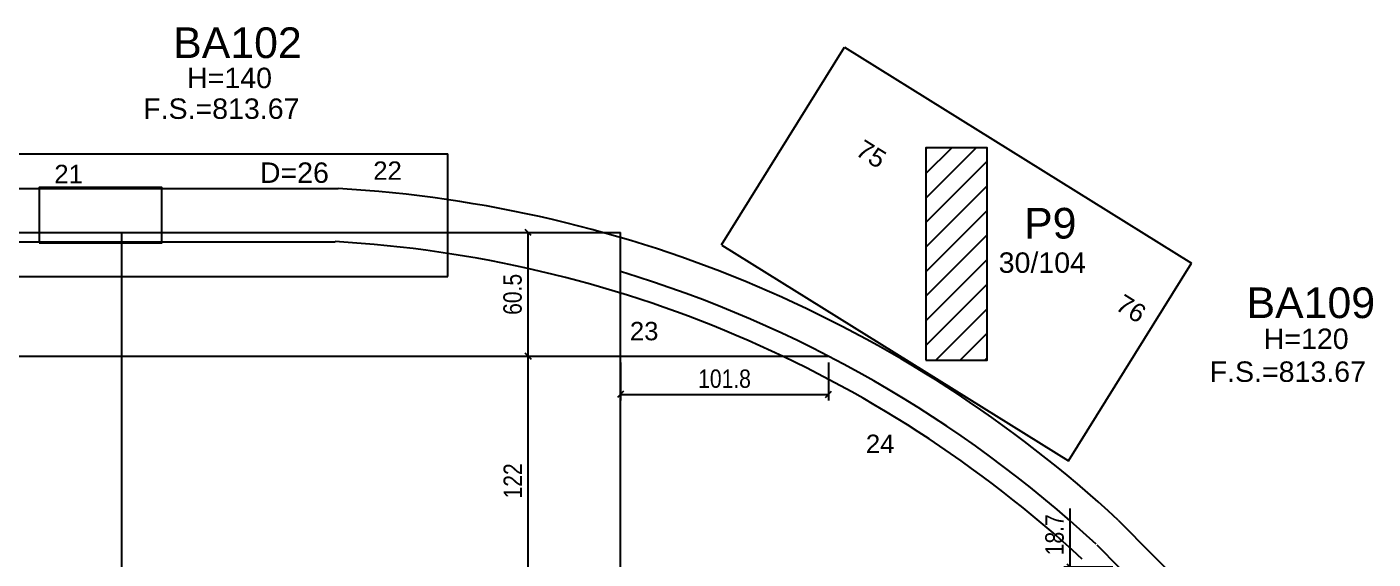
# Model space of a CAD drawing. Header units: millimetres. Extents: x 2897 to 8569, y 1951 to 3650.
# Drawn here: x 7829 to 8488, y 2981 to 3241 of the extents above; entities that cross this region are included whole.
import ezdxf

# ---------------------------------------------------------------- set-up
doc = ezdxf.new("R2010")
doc.units = ezdxf.units.MM
for name, color, linetype in [('1', 1, 'Continuous'), ('3', 3, 'Continuous'), ('4', 4, 'Continuous'), ('7', 7, 'Continuous'), ('Painéis', 200, 'Continuous')]:
    doc.layers.add(name, color=color, linetype=linetype)
doc.styles.add('COTA TECNICA-50', font='techl___.ttf', dxfattribs={"height": 9})
doc.styles.get("Standard").update_dxf_attribs({"font": 'arial.ttf'})
doc.dimstyles.new('COTA PAINEL-50', dxfattribs={"dimtxt": 9, "dimasz": 3, "dimexe": 3, "dimexo": 3, "dimgap": 3, "dimtad": 1, "dimdec": 1, "dimzin": 12, "dimdsep": 46, "dimtxsty": 'COTA TECNICA-50', "dimblk1": 'OBLIQUE', "dimblk2": 'OBLIQUE', "dimsah": 1, "dimcen": 0.9, "dimclrd": 4, "dimclre": 4, "dimclrt": 240, "dimadec": 1, "dimazin": 3, "dimtfac": 1, "dimtdec": 1, "dimtmove": 0, "dimatfit": 3, "dimfxl": 1, "dimtolj": 1, "dimtzin": 12, "dimarcsym": 0})

# ---------------------------------------------------------------- blocks, each defined once
blk = doc.blocks.new('_Oblique')
at = {"color": 0, "linetype": 'ByBlock', "lineweight": -2}
blk.add_line((-0.5, -0.5), (0.5, 0.5), dxfattribs=at)
blk = doc.blocks.new('*D298')
at = {"layer": 'Defpoints', "color": 0, "transparency": 16777216}
for p in [(8339.857128718879, 2976.588473815469), (8363.811787831775, 2976.588473815469), (8363.811787831775, 2957.850019877808)]:
    blk.add_point(p, dxfattribs=at)
at = {"layer": 'Painéis', "color": 4, "lineweight": -2, "transparency": 16777216}
for p, q in [((8339.857128718879, 2976.588473815469), (8339.857128718879, 3005.41742118389)), ((8360.811787831775, 2976.588473815469), (8336.857128718879, 2976.588473815469)), ((8339.857128718879, 2957.850019877808), (8339.857128718879, 2976.588473815469)), ((8360.811787831775, 2957.850019877808), (8336.857128718879, 2957.850019877808))]:
    blk.add_line(p, q, dxfattribs=at)
at = {"layer": 'Painéis', "color": 4, "lineweight": -2, "transparency": 16777216, "xscale": 3, "yscale": 3, "zscale": 3}
for p, rotation in [((8339.857128718879, 2976.588473815469), 90), ((8339.857128718879, 2957.850019877808), 270)]:
    blk.add_blockref('_Oblique', p, dxfattribs=dict(at, rotation=rotation))
at = {"layer": 'Painéis', "color": 240, "transparency": 16777216, "insert": (8332.271602403087, 2992.502947499676), "char_height": 9, "attachment_point": 5, "rotation": 90, "style": 'COTA TECNICA-50'}
blk.add_mtext('\\A1;18.7', dxfattribs=at)
blk = doc.blocks.new('*D299')
at = {"layer": 'Defpoints', "color": 0, "transparency": 16777216}
for p in [(8119.811787831771, 3079.850019877808), (8221.640599953142, 3079.850019877807), (8221.640599953142, 3061.190249656998)]:
    blk.add_point(p, dxfattribs=at)
at = {"layer": 'Painéis', "color": 4, "lineweight": -2, "transparency": 16777216}
for p, q in [((8119.811787831771, 3076.850019877808), (8119.811787831771, 3058.190249656997)), ((8221.640599953142, 3076.850019877807), (8221.640599953142, 3058.190249656997)), ((8119.811787831771, 3061.190249656998), (8221.640599953142, 3061.190249656998))]:
    blk.add_line(p, q, dxfattribs=at)
at = {"layer": 'Painéis', "color": 4, "lineweight": -2, "transparency": 16777216, "xscale": 3, "yscale": 3, "zscale": 3, "rotation": 180}
blk.add_blockref('_Oblique', (8119.811787831771, 3061.190249656998), dxfattribs=at)
at = {"layer": 'Painéis', "color": 4, "lineweight": -2, "transparency": 16777216, "xscale": 3, "yscale": 3, "zscale": 3}
blk.add_blockref('_Oblique', (8221.640599953142, 3061.190249656998), dxfattribs=at)
at = {"layer": 'Painéis', "color": 240, "transparency": 16777216, "insert": (8170.726193892457, 3068.802091762261), "char_height": 9, "attachment_point": 5, "style": 'COTA TECNICA-50'}
blk.add_mtext('\\A1;101.8', dxfattribs=at)
blk = doc.blocks.new('*D53')
at = {"layer": 'Defpoints', "color": 0, "transparency": 16777216}
for p in [(8074.634095853211, 3079.850019877809), (8074.634095853243, 3079.850019877809), (8074.634095853211, 2957.850019877808)]:
    blk.add_point(p, dxfattribs=at)
at = {"layer": 'Painéis', "color": 4, "lineweight": -2, "transparency": 16777216}
blk.add_line((8074.634095853243, 2957.850019877808), (8074.634095853243, 3079.850019877809), dxfattribs=at)
at = {"layer": 'Painéis', "color": 4, "lineweight": -2, "transparency": 16777216, "xscale": 3, "yscale": 3, "zscale": 3}
for p, rotation in [((8074.634095853243, 3079.850019877809), 90), ((8074.634095853243, 2957.850019877808), 270)]:
    blk.add_blockref('_Oblique', p, dxfattribs=dict(at, rotation=rotation))
at = {"layer": 'Painéis', "color": 240, "transparency": 16777216, "insert": (8067.081464274293, 3018.850019877805), "char_height": 9, "attachment_point": 5, "rotation": 90, "style": 'COTA TECNICA-50'}
blk.add_mtext('\\A1;122', dxfattribs=at)
blk = doc.blocks.new('*D54')
at = {"layer": 'Defpoints', "color": 0, "transparency": 16777216}
for p in [(8074.634095853211, 3140.350019877809), (8074.63409585325, 3140.350019877809), (8074.634095853211, 3079.850019877809)]:
    blk.add_point(p, dxfattribs=at)
at = {"layer": 'Painéis', "color": 4, "lineweight": -2, "transparency": 16777216}
blk.add_line((8074.63409585325, 3079.850019877809), (8074.63409585325, 3140.350019877809), dxfattribs=at)
at = {"layer": 'Painéis', "color": 4, "lineweight": -2, "transparency": 16777216, "xscale": 3, "yscale": 3, "zscale": 3}
for p, rotation in [((8074.63409585325, 3140.350019877809), 90), ((8074.63409585325, 3079.850019877809), 270)]:
    blk.add_blockref('_Oblique', p, dxfattribs=dict(at, rotation=rotation))
at = {"layer": 'Painéis', "color": 240, "transparency": 16777216, "insert": (8067.035411642722, 3110.100019877806), "char_height": 9, "attachment_point": 5, "rotation": 90, "style": 'COTA TECNICA-50'}
blk.add_mtext('\\A1;60.5', dxfattribs=at)

msp = doc.modelspace()

# ---------------------------------------------------------------- linework, layer by layer
at = {"layer": '1', "linetype": 'Continuous'}
for p, q in [((8229.500820831772, 3231.066410877808), (8399.331464831774, 3125.437095877809)), ((7695.31177383177, 3178.850034877809), (8035.31177383177, 3178.850034877809)), ((8035.31177383177, 3118.850034877809), (8035.31177383177, 3178.850034877809)), ((7208.311923831769, 3161.850019877808), (7981.688419831771, 3161.850019877809)), ((7208.311923831771, 3135.850019877809), (7980.229678831773, 3135.850019877809)), ((8169.338822831772, 3134.233889877809), (8339.122754831773, 3028.633628877809)), ((7695.31177383177, 3118.850034877809), (8035.31177383177, 3118.850034877809)), ((8363.415228831771, 2999.688850877809), (8409.936619831771, 2952.723508877809))]:
    msp.add_line(p, q, dxfattribs=at)
for radius, end in [(613.9152709999998, 86.7257399999924), (587.9152709999998, 86.72294799999432)]:
    msp.add_arc((7946.624326831771, 2548.936918877809), radius, 47.24176900000653, end, dxfattribs=at)
at = {"layer": '3', "linetype": 'Continuous'}
for p, q in [((8169.292110831772, 3134.262943877809), (8229.500820831772, 3231.066410877808)), ((8269.311787831773, 3157.23592487781), (8293.925882831772, 3181.850019877809)), ((8269.311787831773, 3169.256740877809), (8281.905066831772, 3181.850019877809)), ((8269.311787831773, 3181.27755587781), (8269.884251831774, 3181.850019877809)), ((8269.311787831773, 3145.21510987781), (8299.311787831772, 3175.21510987781)), ((8269.311787831773, 3133.194294877809), (8299.311787831772, 3163.194294877809)), ((8269.311787831773, 3121.17347887781), (8299.311787831772, 3151.17347887781)), ((8269.311787831773, 3109.152663877809), (8299.311787831772, 3139.152663877809)), ((8269.311787831773, 3097.131848877809), (8299.311787831772, 3127.131848877809)), ((8339.122754831773, 3028.633628877809), (8399.331464831774, 3125.437095877809)), ((8269.311787831773, 3085.111033877809), (8299.311787831772, 3115.111033877809)), ((8274.071589831772, 3077.850019877808), (8299.311787831772, 3103.090217877809)), ((8286.092404831774, 3077.850019877808), (8299.311787831772, 3091.069402877809)), ((8298.113219831774, 3077.850019877808), (8299.311787831772, 3079.048587877809))]:
    msp.add_line(p, q, dxfattribs=at)
at = {"layer": '7', "linetype": 'Continuous'}
for points in [[(8269.311787831773, 3077.850019877808), (8299.311787831772, 3077.850019877808), (8299.311787831772, 3181.850019877809), (8269.311787831773, 3181.850019877809), (8269.311787831773, 3077.850019877808)], [(7835.311787831772, 3135.350019877809), (7895.311787831771, 3135.350019877809), (7895.311787831771, 3162.350019877809), (7835.311787831772, 3162.350019877809), (7835.311787831772, 3135.350019877809)]]:
    msp.add_lwpolyline(points, dxfattribs=at)
at = {"layer": 'Painéis'}
for p, q in [((7387.811787831772, 3140.350019877808), (8119.811787831773, 3140.350019877807)), ((7875.811787831771, 2815.850019877809), (7875.811787831771, 3140.350019877808)), ((8119.811787831769, 2732.914617192735), (8119.811787831771, 3140.350019877808)), ((7387.811787831772, 3079.850019877808), (8221.640599953142, 3079.850019877808)), ((8352.868217315103, 2987.636426716125), (8397.782276315103, 2942.293966716125))]:
    msp.add_line(p, q, dxfattribs=at)
msp.add_arc((7946.624326831771, 2548.936918877809), 597.915271, 47.24176900000653, 73.162866374072, dxfattribs=at)

# ---------------------------------------------------------------- texts
at = {"layer": '3', "linetype": 'Continuous'}
for s, height, p in [('H=140', 10, (7907.721136831772, 3211.002308877809)), ('F.S.=813.67', 10, (7886.234327831771, 3195.961542877809)), ('21', 9, (7842.754706831772, 3164.50412387781)), ('D=26', 10, (7943.340118831772, 3164.652436877809)), ('22', 9, (7998.822071831772, 3166.139498877809)), ('30/104', 10, (8304.894324628538, 3120.633878632081)), ('23', 9, (8124.408850831773, 3087.643140877809)), ('H=120', 10, (8434.61547283177, 3083.373512877809)), ('F.S.=813.67', 10, (8408.153342831773, 3067.291395877809)), ('24', 9, (8239.90400783177, 3032.48831087781))]:
    msp.add_text(s, height=height, dxfattribs=at).set_placement(p)
for s, p in [('75', (8234.234516831772, 3178.643413877809)), ('76', (8361.431266831773, 3103.04398687781))]:
    msp.add_text(s, height=9, rotation=328.119688, dxfattribs=at).set_placement(p)
at = {"layer": '4', "linetype": 'Continuous'}
for s, p in [('BA102', (7900.923272831772, 3225.723076877809)), ('P9', (8317.33228062854, 3137.40446163208)), ('BA109', (8426.204803831772, 3098.497481877809))]:
    msp.add_text(s, height=15, dxfattribs=at).set_placement(p)

# ---------------------------------------------------------------- dimensions: what is measured, and where the dimension line sits
at = {"layer": 'Painéis'}
for base, p1, p2, picture, middle in [((8074.63409585325, 3140.350019877809), (8074.634095853207, 3079.850019877807), (8074.634095853209, 3140.350019877807), '*D54', (8067.035411642722, 3110.100019877806)), ((8074.634095853243, 3079.850019877809), (8074.634095853209, 2957.850019877807), (8074.634095853207, 3079.850019877807), '*D53', (8067.081464274293, 3018.850019877805))]:
    dim = msp.add_linear_dim(base=base, p1=p1, p2=p2, angle=90, dimstyle='COTA PAINEL-50', override={"dimtmove": 1}, dxfattribs=at)
    dim.commit()
    dim.dimension.update_dxf_attribs({"geometry": picture, "text_midpoint": middle})
dim = msp.add_linear_dim(base=(8221.640599953142, 3061.190249656998), p1=(8119.811787831771, 3079.850019877808), p2=(8221.640599953142, 3079.850019877807), dimstyle='COTA PAINEL-50', dxfattribs=at)
dim.commit()
dim.dimension.update_dxf_attribs({"geometry": '*D299', "text_midpoint": (8170.726193892457, 3068.802091762261)})
dim = msp.add_linear_dim(base=(8339.857128718879, 2976.588473815469), p1=(8363.811787831775, 2957.850019877807), p2=(8363.811787831775, 2976.588473815468), angle=90, dimstyle='COTA PAINEL-50', dxfattribs=at)
dim.commit()
dim.dimension.update_dxf_attribs({"geometry": '*D298', "text_midpoint": (8332.271602403087, 2992.502947499676)})

doc.saveas('drawing.dxf')
